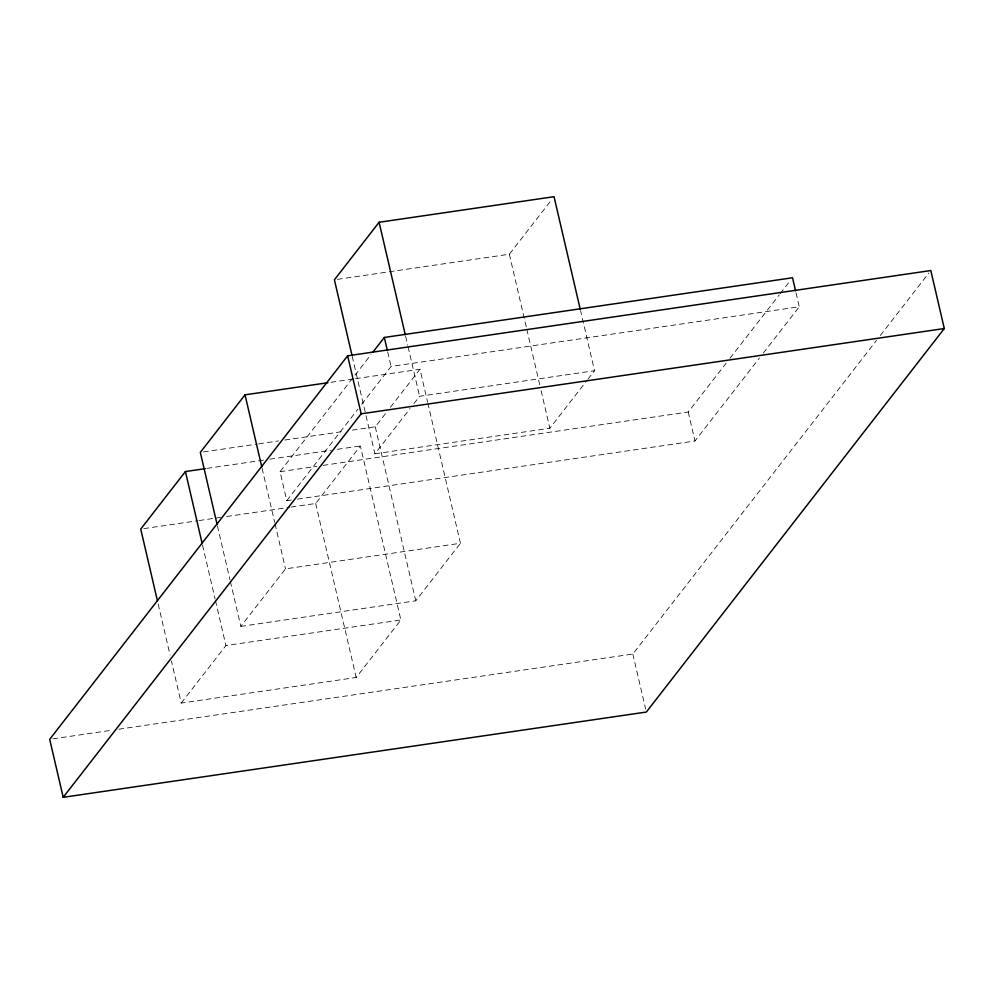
<?xml version="1.0" encoding="UTF-8"?>
<svg xmlns="http://www.w3.org/2000/svg" width="994" height="994" viewBox="0 0 994 994"><rect width="100%" height="100%" fill="white"/><g stroke="black" fill="none" stroke-linecap="round" stroke-linejoin="round"><path stroke-width="0.75" stroke-dasharray="4.97 3.73" d="M291.391 500.007L286.781 500.678L280.035 471.678L371.048 354.535M286.781 500.678L357.89 409.168M361.679 404.285L391.077 366.451L799.275 306.773L795.896 292.261M291.13 507.077L315.682 503.486L360.375 445.958L400.868 619.97L356.175 677.498L181.231 703.081L171.453 661.072M352.249 430.153L375.272 426.786L386.678 412.1M390.48 407.205L419.965 369.259L427.644 402.272M337.475 279.351L509.35 254.215L552.142 199.135M181.231 703.081L225.924 645.553L400.868 619.97M230.347 581.378L240.821 626.382L285.514 568.854L460.458 543.271L427.992 403.763M352.211 356.299L374.9 453.798L410.087 408.522M413.889 403.626L419.592 396.283L594.536 370.7L580.571 310.7M240.821 626.382L415.765 600.798L460.458 543.271M374.9 453.798L549.844 428.228L586.932 380.491M587.876 379.261L594.536 370.7M323.013 465.391L688.246 411.988L726.167 363.183M729.956 358.3L779.259 294.845M780.203 293.628L790.628 280.209M297.529 499.112L694.992 440.988L759.453 358.014M763.255 353.131L799.275 306.773M118.758 729.211L632.843 654.04L876.546 340.383M880.349 335.475L928.893 272.99M330.952 382.28L353.976 378.913M355.504 378.689L419.965 369.259M203.397 451.922L257.111 444.069M258.639 443.846L278.593 440.926M284.731 440.031L344.583 431.272M206.914 468.398L263.696 460.098M269.834 459.203L331.213 450.232M337.351 449.325L360.375 445.958M280.035 471.678L316.875 466.298M143.807 528.622L197.52 520.769M199.048 520.545L220.531 517.402M226.669 516.507L289.589 507.3M52.769 738.865L111.079 730.329M688.246 411.988L694.992 440.988M632.843 654.04L645.653 709.07M509.35 254.215L526.46 327.722M526.808 329.213L539.717 384.715M541.121 390.717L549.844 428.228M405.627 336.27L407.726 345.278M408.074 346.782L419.592 396.283M387.697 351.951L391.077 366.451M375.272 426.786L415.765 600.798M315.682 503.486L356.175 677.498M262.118 468.348L274.692 522.347M275.04 523.85L285.514 568.854M217.425 525.876L229.999 579.875M202.528 545.047L215.102 599.047M215.45 600.55L225.924 645.553M158.183 604.079L170.061 655.071"/><path stroke-width="1.49" d="M205.373 468.634L185.431 471.541L140.738 529.069L157.487 601.072M327.883 382.727L245.021 394.842L200.328 452.369L217.077 524.372M580.223 309.196L554.043 196.688L379.099 222.271L334.406 279.799L351.864 354.796M347.651 355.802L49.7 739.312L63.194 797.312L646.349 712.039L944.3 328.542L930.806 270.542L347.651 355.802L361.157 413.815L63.194 797.312M372.949 352.1L384.318 337.451L792.529 277.761L795.56 290.82M361.157 413.815L944.3 328.542M379.099 222.271L405.279 334.779M384.318 337.451L387.362 350.509M245.021 394.842L261.77 466.845M185.431 471.541L202.18 543.544"/></g></svg>
